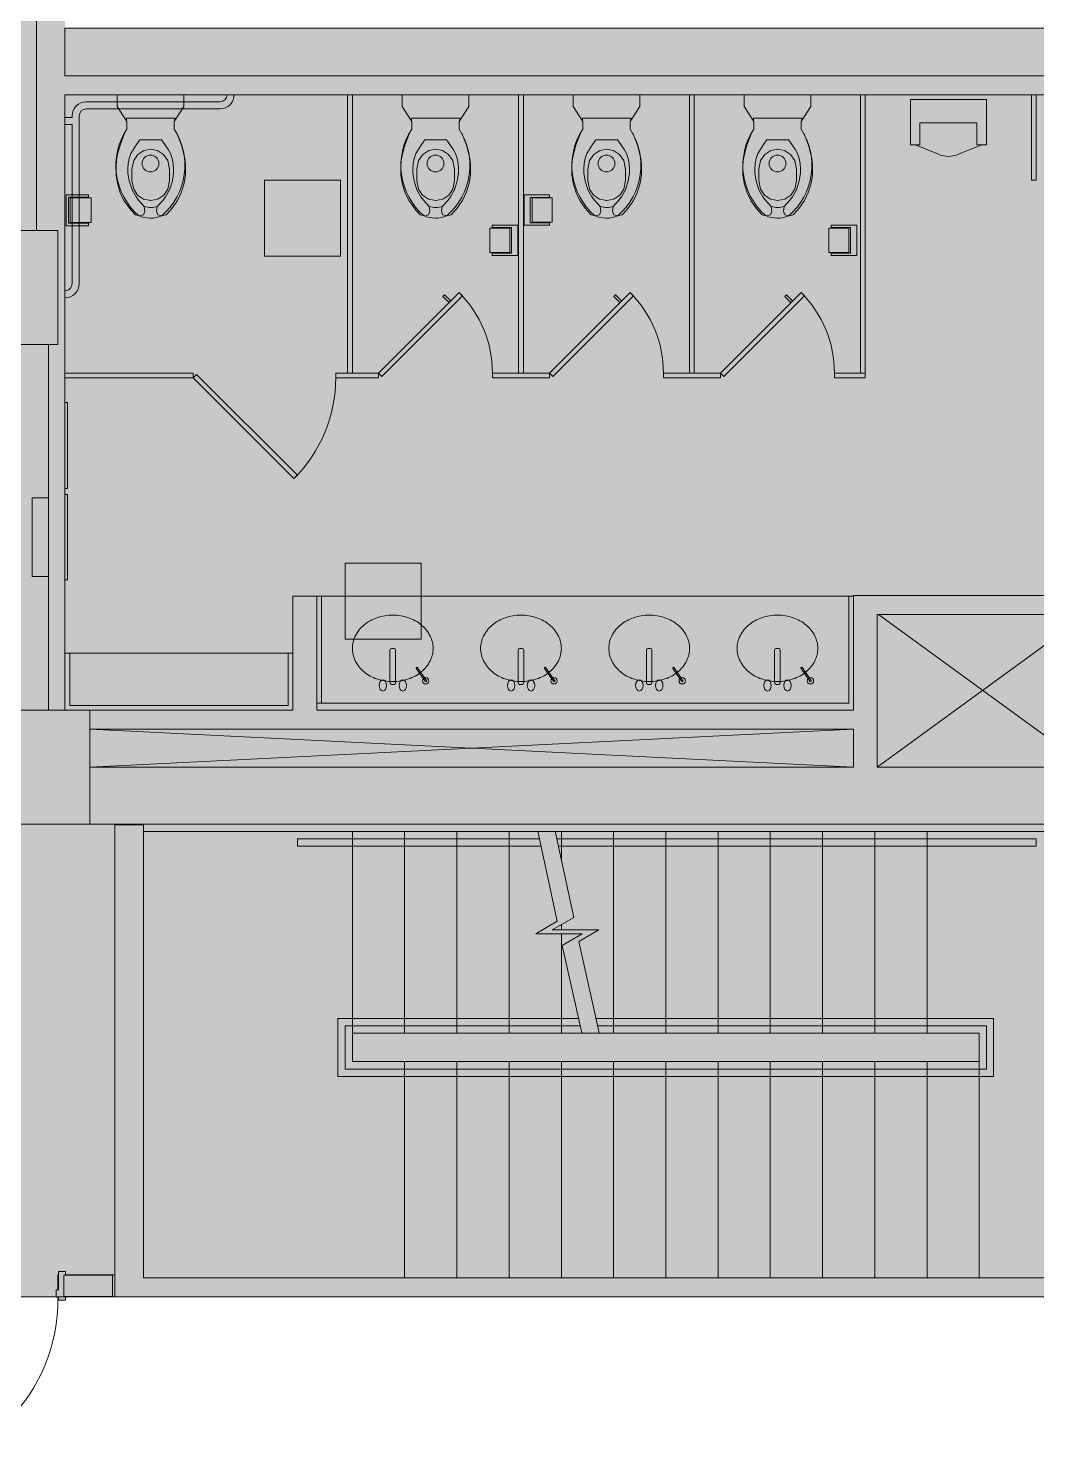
# Model space of a CAD drawing. Header units: inches. Extents: x 0 to 2535, y 0 to 2055.
# Drawn here: x 1034.2 to 1246.6, y 783.5 to 1080.1 of the extents above; entities that cross this region are included whole.
import ezdxf

# ---------------------------------------------------------------- set-up
doc = ezdxf.new("R2010")
doc.units = ezdxf.units.IN
doc.header["$MEASUREMENT"] = 0
for name, color, linetype, lineweight in [('A-DETL', 90, 'Continuous', 9), ('A-DETL-GENF', 92, 'Continuous', 9), ('A-DOOR', 31, 'Continuous', 13), ('A-WALL', 113, 'Continuous', 13), ('A-WALL-PATT', 111, 'Continuous', 13), ('CORE', 7, 'Continuous', 9), ('I-WALL', 2, 'Continuous', 13), ('S-COLS', 52, 'Continuous', 13), ('Victor Bldg - 5th Floor_LINK_dwg', 8, 'Continuous', 9)]:
    doc.layers.add(name, color=color, linetype=linetype, lineweight=lineweight)

# ---------------------------------------------------------------- blocks, each defined once
blk = doc.blocks.new('Victor Bldg - 5th Floor_LINK_dwg_AH13F-8076726-Level 05 POWER _ SIGNAL')
at = {"layer": 'CORE'}
for p, q in [((1111.28, 949.53), (1110.71, 949.53)), ((1110.41, 949.08), (1110.41, 942.39)), ((1111.58, 942.39), (1111.58, 949.08)), ((1110.71, 941.94), (1111.28, 941.94))]:
    blk.add_line(p, q, dxfattribs=at)
for centre, start_param, end_param in [((1110.71, 949.08), 0, 1.570796), ((1111.28, 949.08), 4.712389, 6.283185), ((1110.71, 942.39), 1.570796, 3.141593), ((1111.28, 942.39), 3.141593, 4.712389)]:
    blk.add_ellipse(centre, major_axis=(0, 0.45), ratio=0.666667, start_param=start_param, end_param=end_param, dxfattribs=at)
for centre in [(1108.92, 941.72), (1113.12, 941.72)]:
    blk.add_ellipse(centre, major_axis=(0, 1.17), ratio=0.666667, dxfattribs=at)
blk = doc.blocks.new('Victor Bldg - 5th Floor_LINK_dwg_AH13F-8076727-Level 05 POWER _ SIGNAL')
at = {"layer": 'CORE'}
for p, q in [((1138.28, 949.53), (1137.71, 949.53)), ((1137.41, 949.08), (1137.41, 942.39)), ((1138.58, 942.39), (1138.58, 949.08)), ((1137.71, 941.94), (1138.28, 941.94))]:
    blk.add_line(p, q, dxfattribs=at)
for centre, start_param, end_param in [((1137.71, 949.08), 0, 1.570796), ((1138.28, 949.08), 4.712389, 6.283185), ((1137.71, 942.39), 1.570796, 3.141593), ((1138.28, 942.39), 3.141593, 4.712389)]:
    blk.add_ellipse(centre, major_axis=(0, 0.45), ratio=0.666667, start_param=start_param, end_param=end_param, dxfattribs=at)
for centre in [(1135.92, 941.72), (1140.12, 941.72)]:
    blk.add_ellipse(centre, major_axis=(0, 1.17), ratio=0.666667, dxfattribs=at)
blk = doc.blocks.new('Victor Bldg - 5th Floor_LINK_dwg_AH13F-8076728-Level 05 POWER _ SIGNAL')
at = {"layer": 'CORE'}
for p, q in [((1192.28, 949.53), (1191.71, 949.53)), ((1191.41, 949.08), (1191.41, 942.39)), ((1192.58, 942.39), (1192.58, 949.08)), ((1191.71, 941.94), (1192.28, 941.94))]:
    blk.add_line(p, q, dxfattribs=at)
for centre, start_param, end_param in [((1191.71, 949.08), 0, 1.570796), ((1192.28, 949.08), 4.712389, 6.283185), ((1191.71, 942.39), 1.570796, 3.141593), ((1192.28, 942.39), 3.141593, 4.712389)]:
    blk.add_ellipse(centre, major_axis=(0, 0.45), ratio=0.666667, start_param=start_param, end_param=end_param, dxfattribs=at)
for centre in [(1189.92, 941.72), (1194.12, 941.72)]:
    blk.add_ellipse(centre, major_axis=(0, 1.17), ratio=0.666667, dxfattribs=at)
blk = doc.blocks.new('Victor Bldg - 5th Floor_LINK_dwg_AH13F-8076729-Level 05 POWER _ SIGNAL')
at = {"layer": 'CORE'}
for p, q in [((1165.28, 949.53), (1164.71, 949.53)), ((1164.41, 949.08), (1164.41, 942.39)), ((1165.58, 942.39), (1165.58, 949.08)), ((1164.71, 941.94), (1165.28, 941.94))]:
    blk.add_line(p, q, dxfattribs=at)
for centre, start_param, end_param in [((1164.71, 949.08), 0, 1.570796), ((1165.28, 949.08), 4.712389, 6.283185), ((1164.71, 942.39), 1.570796, 3.141593), ((1165.28, 942.39), 3.141593, 4.712389)]:
    blk.add_ellipse(centre, major_axis=(0, 0.45), ratio=0.666667, start_param=start_param, end_param=end_param, dxfattribs=at)
for centre in [(1162.92, 941.72), (1167.12, 941.72)]:
    blk.add_ellipse(centre, major_axis=(0, 1.17), ratio=0.666667, dxfattribs=at)
blk = doc.blocks.new('Victor Bldg - 5th Floor_LINK_dwg_TOILETWP-8076735-Level 05 POWER _ SIGNAL')
at = {"layer": 'CORE', "flags": 128}
for points in [[(7.25, 5), (5.62, 5), (2.5, 7), (0, 7)], [(8.12, -5.46), (10.63, -6.42), (12.51, -6.92), (13.83, -7.19), (15.03, -7.26), (16.87, -7.26), (18.65, -6.98), (20.47, -6.44), (22.28, -5.58), (23.44, -4.8), (24.31, -4.1), (25.28, -3.19), (25.51, -2.28), (25.47, -2.01), (25.3, -1.48), (24.97, -1.3), (24.53, -1.17), (23.54, -1.33), (22.24, -2.55), (21.51, -3.05), (20.03, -3.89), (18.15, -4.51), (16.56, -4.74), (15.6, -4.76), (14.51, -4.67), (13.47, -4.49), (12.4, -4.14), (11.6, -3.67), (10.47, -2.94), (9.53, -2.21), (9.53, 2.3), (10.47, 3.03), (11.6, 3.77), (12.4, 4.23), (13.47, 4.59), (14.51, 4.77), (15.6, 4.85), (16.56, 4.84), (18.15, 4.6), (20.03, 3.98), (21.51, 3.14), (22.24, 2.64), (23.54, 1.43), (24.53, 1.27), (24.97, 1.39), (25.3, 1.57), (25.47, 2.11), (25.51, 2.37), (25.28, 3.28), (24.31, 4.19), (23.44, 4.89), (22.28, 5.68), (20.47, 6.53), (18.65, 7.07), (16.87, 7.35), (15.03, 7.35), (13.83, 7.28), (12.51, 7.01), (10.63, 6.51), (8.12, 5.55)], [(5.43, 5.11), (4.97, 5.11), (4.97, -5.04), (5.43, -5.04)], [(22.31, -0.02), (21.99, 1.55), (21.18, 2.81), (19.9, 3.63), (18.1, 4), (15.65, 4), (13.85, 3.63), (12.61, 2.77), (11.74, 1.51), (11.44, 0)], [(22.31, 0.11), (21.99, -1.46), (21.18, -2.72), (19.9, -3.54), (18.1, -3.9), (15.65, -3.9), (13.85, -3.54), (12.61, -2.68), (11.74, -1.41), (11.44, 0.09)], [(0, -7), (2.5, -7), (5.62, -5), (7.25, -5)]]:
    blk.add_lwpolyline(points, dxfattribs=at)
at = {"layer": 'CORE'}
blk.add_circle((14.5, 0), 1.77, dxfattribs=at)
for centre, radius, start, end in [((14.87, -6.83), 14.07, 40.8531, 122.7754), ((18.78, 0), 4.96, 344.4353, 16.8577), ((20.02, 0), 5.98, 335.3815, 23.3669), ((14.91, 6.75), 14.03, 236.9216, 318.7734)]:
    blk.add_arc(centre, radius, start, end, dxfattribs=at)
blk = doc.blocks.new('Victor Bldg - 5th Floor_LINK_dwg_AG131-8076737-Level 05 POWER _ SIGNAL')
at = {"layer": 'CORE'}
for p, q in [((1221, 1055.54), (1226.11, 1053.49)), ((1235, 1055.54), (1229.89, 1053.49))]:
    blk.add_line(p, q, dxfattribs=at)
at = {"layer": 'CORE', "flags": 128}
blk.add_lwpolyline([(1220, 1055.54), (1220, 1065.14), (1236, 1065.14), (1236, 1055.54), (1234, 1055.54), (1234, 1060.16), (1222, 1060.16), (1222, 1055.54)], close=True, dxfattribs=at)
at = {"layer": 'CORE'}
blk.add_ellipse((1228, 1056.13), major_axis=(4, 0), ratio=0.75, start_param=4.220783, end_param=5.203995, dxfattribs=at)
blk = doc.blocks.new('Victor Bldg - 5th Floor_LINK_dwg-6972324-Level 05 POWER _ SIGNAL')
at = {"layer": 'CORE'}
for p, q in [((1101.5, 1007.5), (1101.5, 1066.12)), ((1102.5, 1007.5), (1102.5, 1066.12)), ((1137.5, 1007.5), (1137.5, 1066.12)), ((1138.5, 1007.5), (1138.5, 1066.12)), ((1173.5, 1007.5), (1173.5, 1066.12)), ((1174.5, 1007.5), (1174.5, 1066.12)), ((1209.5, 1007.5), (1209.5, 1066.12)), ((1046.48, 1064.62), (1074.63, 1064.62)), ((1074.63, 1063.13), (1046.48, 1063.13)), ((1044.99, 1061.64), (1044.99, 1026.34)), ((1044.98, 1045.03), (1046.48, 1045.03)), ((1044.98, 1044.53), (1046.48, 1044.53)), ((1044.98, 1044.43), (1046.48, 1044.43)), ((1043.5, 1026.28), (1043.5, 1038.78)), ((1046.48, 1039.2), (1044.98, 1039.2)), ((1044.98, 1039.03), (1046.48, 1039.03)), ((1044.98, 1038.53), (1046.48, 1038.53)), ((1095, 960.5), (1208, 960.5)), ((1096, 960.5), (1096, 938)), ((1257.13, 956.69), (1213, 924.5)), ((1213.26, 956.69), (1257.19, 924.64)), ((1090, 948.5), (1042, 948.5)), ((1047.22, 924.51), (1208, 932.5)), ((1208, 924.5), (1047.22, 932.49)), ((1052.5, 912.5), (1052.5, 912.38)), ((1290.75, 911), (1058.5, 911)), ((1113.5, 868.5), (1113.5, 911)), ((1124.5, 868.5), (1124.5, 911)), ((1135.5, 868.5), (1135.5, 911)), ((1146.5, 904.93), (1146.5, 911)), ((1157.5, 868.5), (1157.5, 911)), ((1168.5, 868.5), (1168.5, 911)), ((1179.5, 868.5), (1179.5, 911)), ((1190.5, 868.5), (1190.5, 911)), ((1201.5, 868.5), (1201.5, 911)), ((1212.5, 868.5), (1212.5, 911)), ((1223.5, 868.5), (1223.5, 911)), ((1146.5, 890.27), (1146.5, 891.38)), ((1146.5, 868.5), (1146.5, 889.43)), ((1150.23, 871.6), (1099.4, 871.6)), ((1103.05, 862.5), (1102.5, 862.5)), ((1113.5, 817), (1113.5, 862.5)), ((1124.5, 817), (1124.5, 862.5)), ((1135.5, 817), (1135.5, 862.5)), ((1146.5, 817), (1146.5, 862.5)), ((1157.5, 817), (1157.5, 862.5)), ((1168.5, 817), (1168.5, 862.5)), ((1179.5, 817), (1179.5, 862.5)), ((1190.5, 817), (1190.5, 862.5)), ((1201.5, 817), (1201.5, 862.5)), ((1212.5, 817), (1212.5, 862.5)), ((1223.5, 817), (1223.5, 862.5)), ((1052.5, 817.63), (1042.13, 817.63)), ((1042.13, 813), (1052.5, 813))]:
    blk.add_line(p, q, dxfattribs=at)
at = {"layer": 'CORE', "flags": 128}
for points in [[(1210.5, 1007.5), (1204, 1007.5), (1204, 1006.5), (1210.5, 1006.5), (1210.5, 1066.12)], [(1245.5, 1066.12), (1245.5, 1048.12), (1246.5, 1048.12), (1246.5, 1066.12)], [(1042, 1061.35), (1043.5, 1061.35), (1043.5, 1061.64)], [(1043.5, 1026.34), (1043.5, 1059.86), (1042, 1059.86)], [(1044.96, 1038.53), (1042.23, 1038.53), (1042.23, 1045.03), (1044.96, 1045.03)], [(1044.96, 1044.53), (1042.73, 1044.53), (1042.73, 1039.03), (1044.96, 1039.03)], [(1044.96, 1039.2), (1043.1, 1039.2), (1043.1, 1044.43), (1044.96, 1044.43)], [(1046.48, 1044.53), (1046.98, 1044.53), (1046.98, 1045.03), (1046.48, 1045.03)], [(1046.48, 1044.43), (1047.5, 1044.43), (1047.5, 1039.2), (1046.48, 1039.2)], [(1046.48, 1039.03), (1046.98, 1039.03), (1046.98, 1038.53), (1046.48, 1038.53)], [(1108, 1007.5), (1124.97, 1024.47), (1125.68, 1023.76)], [(1108, 1006.5), (1108, 1007.5), (1108.71, 1006.79), (1125.68, 1023.76)], [(1123.2, 1022.7), (1121.92, 1023.99), (1121.57, 1023.63), (1122.85, 1022.35)], [(1159.2, 1022.7), (1157.92, 1023.99), (1157.57, 1023.63), (1158.85, 1022.35)], [(1195.2, 1022.7), (1193.92, 1023.99), (1193.57, 1023.63), (1194.85, 1022.35)], [(1042, 1007.5), (1069, 1007.5), (1069, 1006.5), (1069.71, 1007.21), (1090.92, 985.99), (1090.21, 985.29), (1069, 1006.5), (1042, 1006.5)], [(1108.71, 1008.21), (1108, 1007.5), (1099, 1007.5), (1099, 1006.5), (1108, 1006.5)], [(1042, 1001.32), (1042.56, 1001.32), (1042.56, 983.19), (1042, 983.19)], [(1042, 963.94), (1042.56, 963.94), (1042.56, 981.94), (1042, 981.94)], [(1038.5, 964.63), (1035.06, 964.63), (1035.06, 981.26), (1038.5, 981.26)], [(1207, 960.5), (1207, 938), (1095, 938)], [(1089, 948.5), (1089, 937.5), (1043, 937.5), (1043, 948.5)], [(1102.5, 911), (1102.5, 868.5), (1102.5, 862.5), (1234.5, 862.5), (1234.5, 868.5), (1102.5, 868.5), (1234.5, 868.5), (1234.5, 862.5)], [(1150.83, 868.55), (1146.67, 886.98), (1150.92, 889.43), (1141.1, 889.43), (1145.64, 892.05), (1141.52, 911.05)], [(1154.48, 868.55), (1150.15, 887.81), (1154.4, 890.27), (1144.58, 890.27), (1149.12, 892.89), (1145.17, 911.05)], [(1142.2, 907.9), (1090.93, 907.9), (1090.93, 909.45), (1141.87, 909.45)], [(1145.52, 909.45), (1246.5, 909.45), (1246.5, 907.9), (1145.85, 907.9)], [(1099.45, 871.6), (1099.45, 859.4), (1174.57, 859.4), (1237.5, 859.4), (1237.5, 871.6), (1153.88, 871.6)], [(1154.18, 870.05), (1236, 870.05), (1236, 860.95), (1174.23, 860.95), (1101, 860.95), (1101, 870.05), (1150.53, 870.05)], [(1234.5, 817), (1234.5, 862.5), (1102.5, 862.5), (1102.5, 868.5)], [(1040.63, 817.63), (1040.5, 817.63), (1040.5, 814.44)]]:
    blk.add_lwpolyline(points, dxfattribs=at)
for points in [[(1084, 1032.12), (1084, 1048.12), (1100, 1048.12), (1100, 1032.12)], [(1144.03, 1038.63), (1138.65, 1038.63), (1138.65, 1045), (1144.03, 1045), (1144.03, 1044.5), (1139.97, 1044.5), (1139.97, 1039.13), (1144.03, 1039.13)], [(1144.54, 1044.38), (1140.34, 1044.38), (1140.34, 1039.27), (1144.54, 1039.27)], [(1131.97, 1038.63), (1137.35, 1038.63), (1137.35, 1032.25), (1131.97, 1032.25), (1131.97, 1032.75), (1136.03, 1032.75), (1136.03, 1038.13), (1131.97, 1038.13)], [(1203.31, 1038.63), (1208.69, 1038.63), (1208.69, 1032.25), (1203.31, 1032.25), (1203.31, 1032.75), (1207.37, 1032.75), (1207.37, 1038.13), (1203.31, 1038.13)], [(1131.46, 1032.87), (1135.66, 1032.87), (1135.66, 1037.98), (1131.46, 1037.98)], [(1202.8, 1032.87), (1207, 1032.87), (1207, 1037.98), (1202.8, 1037.98)], [(1132, 1006.5), (1132, 1007.5), (1144, 1007.5), (1144.71, 1006.79), (1161.68, 1023.76), (1160.97, 1024.47), (1144, 1007.5), (1144, 1006.5)], [(1197.68, 1023.76), (1196.97, 1024.47), (1180, 1007.5), (1168, 1007.5), (1168, 1006.5), (1180, 1006.5), (1180, 1007.5), (1180.71, 1006.79)], [(1117, 951.5), (1101, 951.5), (1101, 967.5), (1117, 967.5)], [(1115.97, 945.3), (1117.82, 942.62)], [(1116.24, 945.46), (1118.08, 942.78)], [(1142.97, 945.3), (1144.82, 942.62)], [(1143.24, 945.46), (1145.08, 942.78)], [(1169.97, 945.3), (1171.82, 942.62)], [(1170.24, 945.46), (1172.08, 942.78)], [(1196.97, 945.3), (1198.82, 942.62)], [(1197.24, 945.46), (1199.08, 942.78)]]:
    blk.add_lwpolyline(points, close=True, dxfattribs=at)
at = {"layer": 'CORE'}
for centre in [(1117.95, 942.7), (1117.95, 942.7), (1144.95, 942.7), (1144.95, 942.7), (1171.95, 942.7), (1171.95, 942.7), (1198.95, 942.7), (1198.95, 942.7)]:
    blk.add_circle(centre, 0.667, dxfattribs=at)
for centre, radius, start, end in [((1074.63, 1066.12), 2.98, 270, 0.1475), ((1074.63, 1066.12), 1.49, 270, 0.2951), ((1046.48, 1061.64), 2.98, 90, 180), ((1046.48, 1061.64), 1.49, 90, 180), ((1042.01, 1026.34), 2.98, 269.8525, 0), ((1042.01, 1026.34), 1.49, 269.7049, 0), ((1108, 1007.5), 24, 0, 45), ((1144, 1007.5), 24, 0, 45), ((1180, 1007.5), 24, 0, 45), ((1069, 1006.5), 30, 315, 360), ((1110.45, 947.85), 8.59, 108.8354, 129.4725), ((1111, 946.23), 10.29, 90, 108.8354), ((1111, 946.23), 10.29, 71.1646, 90), ((1111.55, 947.85), 8.59, 50.5275, 71.1646), ((1137.45, 947.85), 8.59, 108.8354, 129.4725), ((1138, 946.23), 10.29, 90, 108.8354), ((1138, 946.23), 10.29, 71.1646, 90), ((1138.55, 947.85), 8.59, 50.5275, 71.1646), ((1164.45, 947.85), 8.59, 108.8354, 129.4725), ((1165, 946.23), 10.29, 90, 108.8354), ((1165, 946.23), 10.29, 71.1646, 90), ((1165.55, 947.85), 8.59, 50.5275, 71.1646), ((1191.45, 947.85), 8.59, 108.8354, 129.4725), ((1192, 946.23), 10.29, 90, 108.8354), ((1192, 946.23), 10.29, 71.1646, 90), ((1192.55, 947.85), 8.59, 50.5275, 71.1646), ((1109.61, 948.87), 7.26, 129.4725, 153.2988), ((1112.39, 948.87), 7.26, 26.7012, 50.5275), ((1136.61, 948.87), 7.26, 129.4725, 153.2988), ((1139.39, 948.87), 7.26, 26.7012, 50.5275), ((1163.61, 948.87), 7.26, 129.4725, 153.2988), ((1166.39, 948.87), 7.26, 26.7012, 50.5275), ((1190.61, 948.87), 7.26, 129.4725, 153.2988), ((1193.39, 948.87), 7.26, 26.7012, 50.5275), ((1108.3, 949.53), 5.8, 153.2988, 180), ((1108.3, 949.53), 5.8, 180, 206.7012), ((1113.7, 949.53), 5.8, 0, 26.7012), ((1113.7, 949.53), 5.8, 333.2988, 0), ((1135.3, 949.53), 5.8, 153.2988, 180), ((1135.3, 949.53), 5.8, 180, 206.7012), ((1140.7, 949.53), 5.8, 0, 26.7012), ((1140.7, 949.53), 5.8, 333.2988, 0), ((1162.3, 949.53), 5.8, 153.2988, 180), ((1162.3, 949.53), 5.8, 180, 206.7012), ((1167.7, 949.53), 5.8, 0, 26.7012), ((1167.7, 949.53), 5.8, 333.2988, 0), ((1189.3, 949.53), 5.8, 153.2988, 180), ((1189.3, 949.53), 5.8, 180, 206.7012), ((1194.7, 949.53), 5.8, 0, 26.7012), ((1194.7, 949.53), 5.8, 333.2988, 0), ((1109.61, 950.18), 7.26, 206.7012, 230.5275), ((1112.39, 950.18), 7.26, 309.4725, 333.2988), ((1136.61, 950.18), 7.26, 206.7012, 230.5275), ((1139.39, 950.18), 7.26, 309.4725, 333.2988), ((1163.61, 950.18), 7.26, 206.7012, 230.5275), ((1166.39, 950.18), 7.26, 309.4725, 333.2988), ((1190.61, 950.18), 7.26, 206.7012, 230.5275), ((1193.39, 950.18), 7.26, 309.4725, 333.2988), ((1110.45, 951.21), 8.59, 230.5275, 251.1646), ((1111.55, 951.21), 8.59, 288.8354, 309.4725), ((1116.1, 945.39), 0.167, 12.1914, 237.3508), ((1116.1, 945.39), 0.167, 12.1914, 237.3508), ((1137.45, 951.21), 8.59, 230.5275, 251.1646), ((1138.55, 951.21), 8.59, 288.8354, 309.4725), ((1143.1, 945.39), 0.167, 12.1914, 237.3508), ((1143.1, 945.39), 0.167, 12.1914, 237.3508), ((1164.45, 951.21), 8.59, 230.5275, 251.1646), ((1165.55, 951.21), 8.59, 288.8354, 309.4725), ((1170.1, 945.39), 0.167, 12.1914, 237.3508), ((1170.1, 945.39), 0.167, 12.1914, 237.3508), ((1191.45, 951.21), 8.59, 230.5275, 251.1646), ((1192.55, 951.21), 8.59, 288.8354, 309.4725), ((1197.1, 945.39), 0.167, 12.1914, 237.3508), ((1197.1, 945.39), 0.167, 12.1914, 237.3508), ((1111, 952.82), 10.29, 251.1646, 270), ((1111, 952.82), 10.29, 270, 288.8354), ((1117.95, 942.7), 0.167, 191.6829, 56.8423), ((1117.95, 942.7), 0.167, 191.6829, 56.8423), ((1138, 952.82), 10.29, 251.1646, 270), ((1138, 952.82), 10.29, 270, 288.8354), ((1144.95, 942.7), 0.167, 191.6829, 56.8423), ((1144.95, 942.7), 0.167, 191.6829, 56.8423), ((1165, 952.82), 10.29, 251.1646, 270), ((1165, 952.82), 10.29, 270, 288.8354), ((1171.95, 942.7), 0.167, 191.6829, 56.8423), ((1171.95, 942.7), 0.167, 191.6829, 56.8423), ((1192, 952.82), 10.29, 251.1646, 270), ((1192, 952.82), 10.29, 270, 288.8354), ((1198.95, 942.7), 0.167, 191.6829, 56.8423), ((1198.95, 942.7), 0.167, 191.6829, 56.8423)]:
    blk.add_arc(centre, radius, start, end, dxfattribs=at)
at = {"rotation": 270}
for p in [(1060, 1066.12), (1120, 1066.12), (1156, 1066.12), (1192, 1066.12)]:
    blk.add_blockref('Victor Bldg - 5th Floor_LINK_dwg_TOILETWP-8076735-Level 05 POWER _ SIGNAL', p, dxfattribs=at)
for name in ['Victor Bldg - 5th Floor_LINK_dwg_AG131-8076737-Level 05 POWER _ SIGNAL', 'Victor Bldg - 5th Floor_LINK_dwg_AH13F-8076726-Level 05 POWER _ SIGNAL', 'Victor Bldg - 5th Floor_LINK_dwg_AH13F-8076727-Level 05 POWER _ SIGNAL', 'Victor Bldg - 5th Floor_LINK_dwg_AH13F-8076729-Level 05 POWER _ SIGNAL', 'Victor Bldg - 5th Floor_LINK_dwg_AH13F-8076728-Level 05 POWER _ SIGNAL']:
    blk.add_blockref(name, (0, 0))
blk = doc.blocks.new('Concrete-Rectangular-Column - 24_ X 24_-6973359-Level 05 POWER _ SIGNAL')
at = {"layer": 'S-COLS', "lineweight": 9}
blk.add_hatch(color=7, dxfattribs=at).paths.add_polyline_path([(12, -12), (12, 12), (-12, 12), (-12, -12)], flags=0)
at = {"layer": 'S-COLS', "color": 8, "lineweight": 20}
for p, q in [((12, 12), (-12, 12)), ((-12, 12), (-12, -12)), ((12, -12), (12, 12)), ((-12, -12), (12, -12))]:
    blk.add_line(p, q, dxfattribs=at)
blk = doc.blocks.new('Door - Single - Solid Door-6981590-Level 05 POWER _ SIGNAL')
at = {"layer": 'A-DOOR'}
h = blk.add_hatch(color=50, dxfattribs=at)
h.paths.add_polyline_path([(-15.26, -3.09), (-14.13, -3.09), (-14.13, -2.46), (-13.63, -2.46), (-13.63, -0.96), (-14.13, -0.96), (-14.13, 2.91), (-15.63, 2.91), (-15.63, 2.16), (-15.26, 2.16), (-15.26, -2.34), (-15.63, -2.34), (-15.63, -3.09)], flags=0)
h.paths.add_polyline_path([(22.12, -3.09), (23.62, -3.09), (23.62, -2.34), (23.24, -2.34), (23.24, 2.16), (23.62, 2.16), (23.62, 2.91), (22.12, 2.91), (22.12, -0.96), (21.62, -0.96), (21.62, -2.46), (22.12, -2.46)], flags=0)
at = {"layer": 'A-DOOR', "color": 8, "lineweight": 20}
for p, q in [((-15.63, 2.91), (-14.13, 2.91)), ((-15.63, 2.16), (-15.63, 2.91)), ((-14.13, 2.91), (-14.13, -0.96)), ((22.12, 2.91), (23.62, 2.91)), ((22.12, -0.96), (22.12, 2.91)), ((23.62, 2.91), (23.62, 2.16)), ((-15.63, -3.09), (-15.63, -2.34)), ((-14.13, -0.96), (-13.63, -0.96)), ((-14.13, -2.46), (-14.13, -3.09)), ((-13.63, -2.46), (-14.13, -2.46)), ((-13.65, -2.74), (-14.01, -3.09)), ((11.8, -28.19), (-13.65, -2.74)), ((-13.63, -0.96), (-13.63, -2.46)), ((21.62, -0.96), (22.12, -0.96)), ((21.62, -2.46), (21.62, -0.96)), ((22.12, -2.46), (21.62, -2.46)), ((22.12, -3.09), (22.12, -2.46)), ((23.62, -2.34), (23.62, -3.09)), ((-14.13, -3.09), (-15.63, -3.09)), ((-14.01, -3.09), (11.45, -28.54)), ((23.62, -3.09), (22.12, -3.09)), ((11.45, -28.54), (11.8, -28.19))]:
    blk.add_line(p, q, dxfattribs=at)
at = {"layer": 'A-DOOR', "lineweight": 9}
blk.add_arc((-14.01, -3.09), 36, 315, 0.5, dxfattribs=at)

msp = doc.modelspace()

# ---------------------------------------------------------------- hatches: boundary and pattern name
at = {"layer": 'A-DETL-GENF'}
h = msp.add_hatch(color=254, dxfattribs=at)
h.paths.add_polyline_path([(2075.98, 19.5), (2179, 19.5), (2179, 41.5), (2203, 41.5), (2203, 19.5), (2497, 19.5), (2497, 41.5), (2519, 41.5), (2519, 341.5), (2497, 341.5), (2497, 365.5), (2519, 365.5), (2519, 479.5), (2511, 479.5), (2511, 623.5), (2497, 623.5), (2497, 647.5), (2511, 647.5), (2511, 983.5), (2497, 983.5), (2497, 1007.5), (2511, 1007.5), (2511, 1343.5), (2049.5, 1343.5), (2049.5, 1223.5), (2087, 1223.5), (2087, 1152.5), (2049.5, 1152.5), (2049.5, 858), (2087, 858), (2087, 748), (1990.57, 748), (1990.57, 749.5), (1858.12, 749.5), (1858.12, 714.25), (1802, 714.25), (1802, 677.43), (1813, 677.43), (1813, 653.43), (1802, 653.43), (1802, 411.93), (1641.06, 411.93), (1641.06, 27.5), (1819, 27.5), (1819, 41.5), (1843, 41.5), (1843, 27.5), (2063, 27.5), (2063, 19.5), (2068.43, 19.5)], flags=0)
h.paths.add_polyline_path([(1807.43, 293.5), (1789, 293.5), (1789, 317.5), (1813, 317.5), (1813, 293.5)], flags=0)
h.paths.add_polyline_path([(2155, 293.5), (2149, 293.5), (2149, 317.5), (2173, 317.5), (2173, 293.5)], flags=0)
h.paths.add_polyline_path([(2149, 653.43), (2149, 677.43), (2173, 677.43), (2173, 653.43)], flags=0)
h.paths.add_polyline_path([(1491.69, 813), (1491.69, 1153.5), (1491.5, 1153.5), (1491.5, 1106.5), (1485, 1106.5), (1485, 1138.5), (1391, 1138.5), (1391, 1106.5), (1381.5, 1106.5), (1381.5, 1143.5), (1321.5, 1143.5), (1321.5, 1013.5), (1323.88, 1013.5), (1323.88, 1014.25), (1325.38, 1014.25), (1325.38, 1013.62), (1325.88, 1013.62), (1325.88, 1012.12), (1325.38, 1012.12), (1325.38, 1008.5), (1361.63, 1008.5), (1361.63, 1012.12), (1361.13, 1012.12), (1361.13, 1013.62), (1361.63, 1013.62), (1361.63, 1014.25), (1363.13, 1014.25), (1363.13, 1013.5), (1381.5, 1013.5), (1381.5, 1064.75), (1383, 1064.75), (1383, 1064.41), (1391, 1064.41), (1391, 1039), (1407, 1039), (1407, 1034.5), (1464.5, 1034.5), (1464.5, 1037), (1485, 1037), (1485, 1064.41), (1491.5, 1064.41), (1491.5, 1001.5), (1485, 1001.5), (1485, 1029), (1464.5, 1029), (1464.5, 1030.5), (1407, 1030.5), (1407, 1027), (1391, 1027), (1391, 930.5), (1485, 930.5), (1485, 959.5), (1491.5, 959.5), (1491.5, 897.5), (1485, 897.5), (1485, 926.5), (1395, 926.5), (1395, 906.5), (1391, 906.5), (1391, 826.5), (1485, 826.5), (1485, 855.5), (1491.5, 855.5), (1491.5, 813)], flags=0)
h.paths.add_polyline_path([(1488.5, 813), (1488.5, 814.5), (1488.25, 814.5), (1488.25, 813)], flags=0)
h.paths.add_polyline_path([(948.91, 813), (1002.88, 813), (1002.88, 813.06), (902.81, 813.06), (902.81, 813), (909.56, 813)], flags=0)
h.paths.add_polyline_path([(1004.88, 813), (1040.13, 813), (1040.13, 814.44), (1040.63, 814.44), (1040.63, 818.31), (1042.13, 818.31), (1042.13, 817.56), (1052, 817.56), (1052, 813.06), (1042.13, 813.06), (1042.13, 813), (1052.5, 813), (1052.5, 912.37), (1058.5, 912.37), (1058.5, 817), (1248.88, 817), (1248.88, 817.75), (1250.38, 817.75), (1250.38, 817.13), (1250.88, 817.13), (1250.88, 815.63), (1250.38, 815.63), (1250.38, 813), (1286.63, 813), (1286.63, 815.63), (1286.13, 815.63), (1286.13, 817.13), (1286.63, 817.13), (1286.63, 817.75), (1288.13, 817.75), (1288.13, 817), (1290.75, 817), (1290.75, 856.63), (1295.88, 856.63), (1295.88, 865.13), (1290.75, 865.13), (1290.75, 912.37), (1294.25, 912.37), (1294.25, 868.63), (1318, 868.63), (1318, 912.37), (1315.44, 912.37), (1315.44, 912.5), (993.06, 912.5), (993.06, 951.5), (990.43, 951.5), (990.43, 950.75), (988.93, 950.75), (988.93, 956.13), (988.43, 956.13), (988.43, 957.63), (988.93, 957.63), (988.93, 958.25), (990.43, 958.25), (990.43, 957.5), (993.06, 957.5), (993.06, 1017.06), (1016.5, 1017.06), (1016.5, 1037.5), (1036, 1037.5), (1036, 1234.5), (867.44, 1234.5), (867.44, 957.5), (951.18, 957.5), (951.18, 958.25), (952.68, 958.25), (952.68, 957.63), (953.18, 957.63), (953.18, 956.13), (952.68, 956.13), (952.68, 950.75), (951.18, 950.75), (951.18, 951.5), (833.56, 951.5), (833.56, 907.5), (848.81, 907.5), (848.81, 908.25), (850.31, 908.25), (850.31, 905.37), (850.81, 905.37), (850.81, 904), (886.06, 904), (886.06, 905.37), (886.56, 905.37), (886.56, 908.25), (888.06, 908.25), (888.06, 907.5), (902.81, 907.5), (902.81, 951.31), (907.31, 951.31), (907.31, 817.56), (1002.88, 817.56), (1002.88, 818.31), (1004.38, 818.31), (1004.38, 814.44), (1004.88, 814.44)], flags=0)
h.paths.add_polyline_path([(1633.75, 813.25), (1633.75, 814.5), (1633.5, 814.5), (1633.5, 813.25)], flags=0)
h.paths.add_polyline_path([(1321.44, 817), (1321.5, 817), (1321.5, 865.13), (1299.38, 865.13), (1299.38, 817), (1318, 817)], flags=0)
h.paths.add_polyline_path([(1295.88, 817), (1295.88, 853.13), (1294.25, 853.13), (1294.25, 817)], flags=0)
h.paths.add_polyline_path([(1947.56, 817.75), (1947.56, 994.75), (1885.99, 994.75), (1885.99, 994.5), (1841.99, 994.5), (1841.99, 1002.5), (1843.49, 1002.5), (1843.49, 1138.5), (1842, 1138.5), (1842, 1141.5), (1814.38, 1141.5), (1814.38, 1146.5), (1775.88, 1146.5), (1775.88, 1141.5), (1737.13, 1141.5), (1737.13, 932.5), (1737.25, 932.5), (1737.25, 924.5), (1737.13, 924.5), (1737.13, 826.5), (1737.06, 826.5), (1737.06, 817.75), (1895.65, 817.75)], flags=0)
h.paths.add_polyline_path([(1980, 817.75), (1986, 817.75), (1986, 818), (1977, 818), (1977, 994.5), (1968.5, 994.5), (1968.5, 994.75), (1953.06, 994.75), (1953.06, 817.75), (1977, 817.75)], flags=0)
h.paths.add_polyline_path([(1657.5, 817.75), (1710.5, 817.75), (1710.5, 826.5), (1730.63, 826.5), (1730.63, 924.5), (1710.5, 924.5), (1710.5, 926.5), (1657.5, 926.5), (1657.5, 924.5), (1637, 924.5), (1637, 897.5), (1630.5, 897.5), (1630.5, 855.5), (1637, 855.5), (1637, 826.5), (1657.5, 826.5)], flags=0)
h.paths.add_polyline_path([(1321.44, 912.37), (1321.5, 912.37), (1321.5, 927.56), (1321.44, 927.56), (1321.44, 924.5)], flags=0)
h.paths.add_polyline_path([(1023.22, 916), (1023.22, 936.5), (1026.38, 936.5), (1026.38, 1013.5), (1016.5, 1013.5), (1016.5, 1013.56), (996.56, 1013.56), (996.56, 916)], flags=0)
h.paths.add_polyline_path([(1208, 924.5), (1208, 932.5), (1047.22, 932.5), (1047.22, 924.5), (1174.32, 924.5)], flags=0)
h.paths.add_polyline_path([(1257.19, 924.5), (1315.44, 924.5), (1315.42, 924.56), (1257.19, 924.56), (1257.19, 956.69), (1213, 956.69), (1213, 924.5), (1257.1, 924.5)], flags=0)
h.paths.add_polyline_path([(1317.25, 927.56), (1318, 927.56), (1318, 927.94), (1317.25, 927.94), (1317.25, 929.44), (1317.88, 929.44), (1317.88, 929.94), (1319.38, 929.94), (1319.38, 929.44), (1321.5, 929.44), (1321.5, 965.69), (1319.38, 965.69), (1319.38, 965.19), (1317.88, 965.19), (1317.88, 965.69), (1317.25, 965.69), (1317.25, 967.19), (1318, 967.19), (1318, 1004.12), (1261, 1004.12), (1261, 1009.12), (1318, 1009.12), (1318, 1066.12), (1042, 1066.12), (1042, 936.5), (1090, 936.5), (1090, 960.5), (1095, 960.5), (1095, 936.5), (1208, 936.5), (1208, 960.69), (1261.19, 960.69), (1261.19, 927.56), (1315.44, 927.56)], flags=0)
h.paths.add_polyline_path([(1698.98, 930.5), (1710.5, 930.5), (1710.5, 932.5), (1730.63, 932.5), (1730.63, 1135.25), (1710.5, 1135.25), (1710.5, 1140.75), (1657.5, 1140.75), (1657.5, 1135.25), (1637, 1135.25), (1637, 1106.5), (1630.5, 1106.5), (1630.5, 1064.5), (1637, 1064.5), (1637, 1001.5), (1630.5, 1001.5), (1630.5, 959.5), (1637, 959.5), (1637, 932.5), (1657.5, 932.5), (1657.5, 930.5), (1680.68, 930.5)], flags=0)
h.paths.add_polyline_path([(1029.88, 936.5), (1038.5, 936.5), (1038.5, 1013.5), (1029.88, 1013.5), (1029.88, 1008.5)], flags=0)
h.paths.add_polyline_path([(861.94, 957.5), (861.94, 1234.5), (838, 1234.5), (838, 1037.5), (853, 1037.5), (853, 1013.5), (838, 1013.5), (838, 957.5), (860.63, 957.5)], flags=0)
h.paths.add_polyline_path([(1895.65, 1000.25), (1968.5, 1000.25), (1968.5, 1018.5), (1980, 1018.5), (1980, 1212.5), (1968.5, 1212.5), (1968.5, 1232.75), (1885.68, 1232.75), (1885.68, 1230.63), (1880.68, 1230.63), (1880.68, 1232.75), (1880.5, 1232.75), (1880.5, 1237.75), (1880.36, 1237.75), (1880.36, 1193.38), (1880.68, 1193.38), (1880.68, 1192.13), (1885.68, 1192.13), (1885.68, 1193.38), (1885.99, 1193.38), (1885.99, 1146.5), (1886.04, 1146.5), (1886.04, 1138.5), (1885.99, 1138.5), (1885.99, 1000.25)], flags=0)
h.paths.add_polyline_path([(1876.99, 1002.5), (1876.99, 1045.5), (1847.99, 1045.5), (1847.99, 1002.5)], flags=0)
h.paths.add_polyline_path([(2173, 1013.5), (2149, 1013.5), (2149, 1037.5), (2173, 1037.5), (2173, 1026.5)], flags=0)
h.paths.add_polyline_path([(467.72, 1017), (493.14, 1017), (493.14, 1037.5), (517.14, 1037.5), (517.14, 1017), (765, 1017), (765, 1301.25), (825.5, 1301.25), (825.5, 1398.84), (829, 1398.84), (829, 1397.5), (853, 1397.5), (853, 1373.5), (829, 1373.5), (829, 1301.25), (1379.25, 1301.25), (1379.25, 2035.5), (1063, 2035.5), (1063, 2021.5), (1039, 2021.5), (1039, 2035.5), (703, 2035.5), (703, 2021.5), (679, 2021.5), (679, 2035.5), (604.25, 2035.5), (604.25, 1561.99), (842.5, 1561.99), (842.5, 1398.84), (839, 1398.84), (839, 1558.49), (600.75, 1558.49), (600.75, 2035.5), (517.14, 2035.5), (517.14, 2021.5), (493.14, 2021.5), (493.14, 2031.38), (447.75, 2031.38), (447.75, 2035.5), (407.75, 2035.5), (407.75, 2031.38), (360.75, 2031.38), (360.75, 2035.5), (318.25, 2035.5), (318.25, 2031.38), (269.25, 2031.38), (269.25, 2035.5), (226.75, 2035.5), (226.75, 2031.38), (177.75, 2031.38), (177.75, 2035.5), (135.25, 2035.5), (135.25, 2031.38), (88.75, 2031.38), (88.75, 2035.5), (37.25, 2035.5), (37.25, 2031.38), (24.38, 2031.38), (24.38, 1974.75), (20.25, 1974.75), (20.25, 1923.25), (24.38, 1923.25), (24.38, 1872.5), (34.13, 1872.5), (34.13, 1822.5), (30, 1822.5), (30, 1736.5), (34.13, 1736.5), (34.13, 1654.5), (30, 1654.5), (30, 1568.5), (34.13, 1568.5), (34.13, 1486.5), (30, 1486.5), (30, 1400.5), (34.13, 1400.5), (34.13, 1355.38), (24.38, 1355.38), (24.38, 1301.25), (20.25, 1301.25), (20.25, 1249.75), (24.38, 1249.75), (24.38, 1206), (30, 1206), (30, 1195.63), (34.13, 1195.63), (34.13, 1150.5), (30, 1150.5), (30, 1064.5), (34.13, 1064.5), (34.13, 1017), (467.1, 1017)], flags=0)
h.paths.add_polyline_path([(1876.13, 1052), (1876.99, 1052), (1876.99, 1138.5), (1847.99, 1138.5), (1847.99, 1052), (1870.74, 1052)], flags=0)
h.paths.add_polyline_path([(1042, 1070.12), (1318, 1070.12), (1318, 1080.12), (1042, 1080.12)], flags=0)
h.paths.add_polyline_path([(1101.56, 1084.12), (1318, 1084.12), (1318, 1149.75), (1321.5, 1149.75), (1321.5, 1147), (1381.5, 1147), (1381.5, 1234.5), (1379, 1234.5), (1379, 1238), (1340.5, 1238), (1340.5, 1234.5), (1321.5, 1234.5), (1321.5, 1188.25), (1318, 1188.25), (1318, 1199), (1248, 1199), (1248, 1192), (1243, 1192), (1243, 1216), (1103, 1216), (1103, 1192), (1098, 1192), (1098, 1215.5), (1042, 1215.5), (1042, 1084.12), (1098, 1084.12)], flags=0)
h.paths.add_polyline_path([(1828.63, 1146.5), (1882.49, 1146.5), (1882.49, 1189.88), (1879.63, 1189.88), (1879.63, 1154), (1828.63, 1154), (1828.63, 1147.25)], flags=0)
h.paths.add_polyline_path([(1767.13, 1146.5), (1767.13, 1192.19), (1773.13, 1192.19), (1773.13, 1230.69), (1767.13, 1230.69), (1767.13, 1233.44), (1636.75, 1233.44), (1636.75, 1147.69), (1630.5, 1147.69), (1630.5, 1147.25), (1737.13, 1147.25), (1737.13, 1146.5)], flags=0)
h.paths.add_polyline_path([(1391, 1165.5), (1488.19, 1165.5), (1488.19, 1234.5), (1452.5, 1234.5), (1452.5, 1238), (1414, 1238), (1414, 1234.5), (1402, 1234.5), (1402, 1228.5), (1385, 1228.5), (1385, 1165.5)], flags=0)
h.paths.add_polyline_path([(1264.63, 1191.75), (1264.63, 1198.84), (1269.63, 1198.84), (1269.63, 1191.75)], flags=0)
h.paths.add_polyline_path([(1264.49, 1202.5), (1318, 1202.5), (1318, 1234.5), (1247.94, 1234.5), (1247.94, 1216), (1248, 1216), (1248, 1202.5)], flags=0)
h.paths.add_polyline_path([(1103, 1219.5), (1244.44, 1219.5), (1244.44, 1232), (1098, 1232), (1098, 1234.5), (1042, 1234.5), (1042, 1223.5), (1098.06, 1223.5), (1098.06, 1231.75), (1101.56, 1231.75), (1101.56, 1219.5)], flags=0)
h.paths.add_polyline_path([(1388.5, 1232), (1398.5, 1232), (1398.5, 1238), (1388.5, 1238), (1388.5, 1234.5)], flags=0)
h.paths.add_polyline_path([(2014.94, 1301.25), (2046, 1301.25), (2046, 1347), (2497, 1347), (2497, 1367.5), (2511, 1367.5), (2511, 1703.5), (2497, 1703.5), (2497, 1727.5), (2511, 1727.5), (2511, 2021.5), (2497, 2021.5), (2497, 2035.75), (2143, 2035.75), (2143, 2021.5), (2119, 2021.5), (2119, 2035.75), (1783, 2035.75), (1783, 2021.5), (1759, 2021.5), (1759, 2035.75), (1423, 2035.75), (1423, 2021.5), (1399, 2021.5), (1399, 2035.5), (1382.75, 2035.5), (1382.75, 1301.25), (2004.62, 1301.25)], flags=0)
h.paths.add_polyline_path([(2175, 1371.5), (2147, 1371.5), (2147, 1399.5), (2175, 1399.5)], flags=0)
h.paths.add_polyline_path([(1787, 1371.5), (1787, 1399.5), (1815, 1399.5), (1815, 1371.5)], flags=0)
h.paths.add_polyline_path([(1427, 1371.5), (1427, 1399.5), (1455, 1399.5), (1455, 1371.5)], flags=0)
h.paths.add_polyline_path([(1069, 1373.5), (1069, 1397.5), (1093, 1397.5), (1093, 1373.5)], flags=0)
h.paths.add_polyline_path([(517.14, 1373.5), (493.14, 1373.5), (493.14, 1397.5), (517.14, 1397.5), (517.14, 1391.88)], flags=0)
h.paths.add_polyline_path([(1787, 1731.5), (1787, 1759.5), (1815, 1759.5), (1815, 1731.5)], flags=0)
h.paths.add_polyline_path([(2147, 1731.5), (2147, 1759.5), (2175, 1759.5), (2175, 1731.5)], flags=0)
h.paths.add_polyline_path([(493.14, 1733.5), (493.14, 1757.5), (517.14, 1757.5), (517.14, 1733.5)], flags=0)
h.paths.add_polyline_path([(1429, 1733.5), (1429, 1757.5), (1453, 1757.5), (1453, 1733.5)], flags=0)
h.paths.add_polyline_path([(853, 1733.5), (829, 1733.5), (829, 1757.5), (853, 1757.5)], flags=0)
h.paths.add_polyline_path([(1069, 1733.5), (1069, 1757.5), (1093, 1757.5), (1093, 1733.5)], flags=0)
at = {"layer": 'A-WALL-PATT', "lineweight": 9}
for points in [[(1042, 1037.5), (1042, 1234.5), (1036, 1234.5), (1036, 1037.5), (1040.5, 1037.5)], [(1174.32, 1066.12), (1318, 1066.12), (1318, 1070.12), (1042, 1070.12), (1042, 1066.12)], [(1038.5, 936.5), (1042, 936.5), (1042, 1037.5), (1040.5, 1037.5), (1040.5, 1013.5), (1038.5, 1013.5)], [(1095, 936.5), (1095, 960.5), (1090, 960.5), (1090, 936.5)], [(1208, 924.5), (1213, 924.5), (1213, 960.69), (1208, 960.69), (1208, 925.09)], [(1257.19, 956.69), (1261.19, 956.69), (1261.19, 960.69), (1213, 960.69), (1213, 956.69)], [(1174.32, 932.5), (1208, 932.5), (1208, 936.5), (1047.22, 936.5), (1047.22, 932.5)], [(1264.49, 912.5), (1315.44, 912.5), (1315.44, 924.5), (1047.22, 924.5), (1047.22, 912.5), (1174.32, 912.5)], [(1052.5, 817), (1058.5, 817), (1058.5, 912.37), (1052.5, 912.37), (1052.5, 885.04)]]:
    msp.add_hatch(color=7, dxfattribs=at).paths.add_polyline_path(points, flags=0)
h = msp.add_hatch(color=7, dxfattribs=at)
h.paths.add_polyline_path([(1041.75, 813.06), (1052, 813.06), (1052, 817.56), (1041.75, 817.56), (1041.75, 817)], flags=0)
h.paths.add_polyline_path([(903.19, 813.06), (1003.25, 813.06), (1003.25, 817.56), (902.81, 817.56), (902.81, 813.06)], flags=0)
h = msp.add_hatch(color=7, dxfattribs=at)
h.paths.add_polyline_path([(1287.75, 813), (1321.5, 813), (1321.5, 817), (1287.75, 817), (1287.75, 814.32)], flags=0)
h.paths.add_polyline_path([(1234.38, 813), (1249.25, 813), (1249.25, 817), (1052.5, 817), (1052.5, 813), (1174.32, 813)], flags=0)

# ---------------------------------------------------------------- linework, layer by layer
at = {"layer": 'A-DETL'}
msp.add_line((902.81, 813), (1321.5, 813), dxfattribs=at)
at = {"layer": 'A-WALL', "color": 8, "lineweight": 20}
for p, q in [((1208, 924.5), (1047.22, 924.5)), ((1315.44, 924.5), (1213, 924.5)), ((1047.22, 912.5), (1315.44, 912.5))]:
    msp.add_line(p, q, dxfattribs=at)
at = {"layer": 'I-WALL', "color": 8, "lineweight": 20}
for p, q in [((1036, 1234.5), (1036, 1037.5)), ((1042, 1080.12), (1318, 1080.12)), ((1042, 1070.12), (1042, 1080.12)), ((1318, 1070.12), (1042, 1070.12)), ((1042, 936.5), (1042, 1066.12)), ((1042, 1066.12), (1318, 1066.12)), ((1038.5, 1013.5), (1038.5, 936.5)), ((1095, 960.5), (1090, 960.5)), ((1090, 960.5), (1090, 936.5)), ((1095, 936.5), (1095, 960.5)), ((1208, 960.69), (1208, 936.5)), ((1261.19, 960.69), (1208, 960.69)), ((1213, 924.5), (1213, 956.69)), ((1213, 956.69), (1257.19, 956.69)), ((1090, 936.5), (1047.22, 936.5)), ((1208, 936.5), (1095, 936.5)), ((1047.22, 932.5), (1208, 932.5)), ((1208, 932.5), (1208, 924.5)), ((1052.5, 912.37), (1052.5, 813)), ((1058.5, 912.37), (1052.5, 912.37)), ((1058.5, 817), (1058.5, 912.37)), ((1052, 817.56), (1041.75, 817.56)), ((1041.75, 817.56), (1041.75, 813.06)), ((1052, 813.06), (1052, 817.56)), ((1249.25, 817), (1058.5, 817)), ((1041.75, 813.06), (1052, 813.06)), ((1052.5, 813), (1249.25, 813))]:
    msp.add_line(p, q, dxfattribs=at)

# ---------------------------------------------------------------- block references
at = {"layer": 'A-DOOR'}
msp.add_blockref('Door - Single - Solid Door-6981590-Level 05 POWER _ SIGNAL', (1018.51, 815.4), dxfattribs=at)
at = {"layer": 'S-COLS', "lineweight": 9}
for p in [(1028.5, 1025.5), (1035.22, 924.5)]:
    msp.add_blockref('Concrete-Rectangular-Column - 24_ X 24_-6973359-Level 05 POWER _ SIGNAL', p, dxfattribs=at)
at = {"layer": 'Victor Bldg - 5th Floor_LINK_dwg', "color": 7}
msp.add_blockref('Victor Bldg - 5th Floor_LINK_dwg-6972324-Level 05 POWER _ SIGNAL', (0, 0), dxfattribs=at)

doc.saveas('drawing.dxf')
